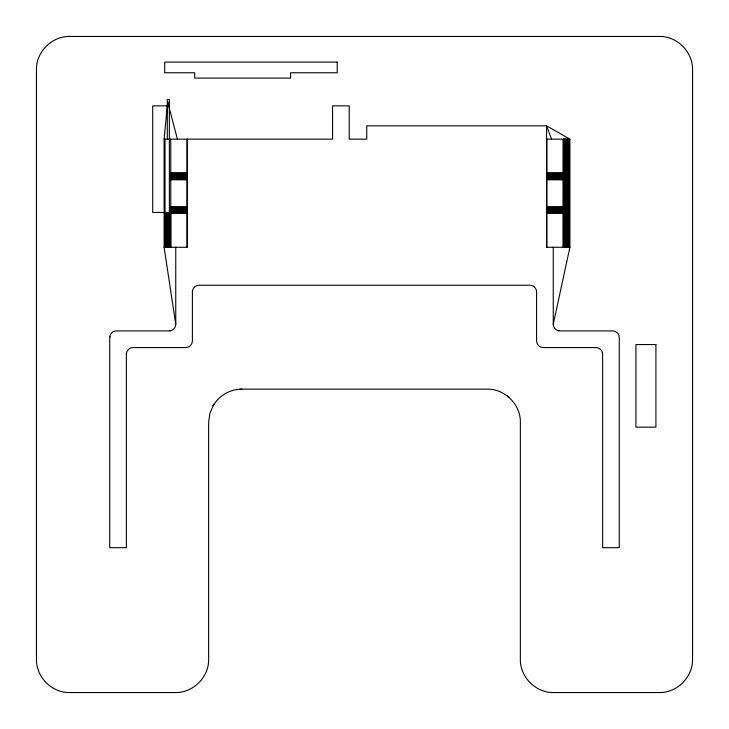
<?xml version="1.0" encoding="UTF-8"?>
<svg xmlns="http://www.w3.org/2000/svg" width="729" height="729" viewBox="0 0 729 729"><rect width="100%" height="100%" fill="white"/><g stroke="black" fill="none" stroke-linecap="round" stroke-linejoin="round"><path stroke-width="1.09" d="M165.046 247.268L165.046 139.157M167.697 247.268L167.697 213.597M168.454 247.268L168.454 213.597M169.128 247.268L169.128 213.597M169.702 247.268L169.702 213.597M170.686 247.268L170.686 213.597M546.859 247.268L546.859 139.157M563.508 247.268L563.508 139.157M563.845 247.268L563.845 139.157M567.135 247.268L567.135 139.157M568.028 247.268L568.028 139.157M553.247 247.268L553.247 324.25C553.174 327.813 556.345 330.984 559.908 330.911L612.615 330.911C616.178 330.838 619.349 334.01 619.276 337.573L619.276 547.679L602.628 547.679L602.628 354.221C602.701 350.667 599.53 347.496 595.967 347.56L543.26 347.56C539.697 347.633 536.526 344.462 536.599 340.899L536.599 291.901C536.672 288.338 533.491 285.167 529.937 285.239L199.063 285.239C195.509 285.167 192.328 288.338 192.401 291.901L192.401 340.899C192.474 344.462 189.303 347.633 185.74 347.56L133.033 347.56C129.47 347.496 126.299 350.667 126.372 354.221L126.372 547.679L109.724 547.679L109.724 337.573C109.651 334.01 112.822 330.838 116.385 330.911L169.092 330.911C172.655 330.984 175.826 327.813 175.753 324.25L175.753 247.268M109.724 337.573L109.787 336.625M126.372 354.221L126.436 353.273M192.401 291.901L192.474 290.953M175.753 324.25L164.098 247.268L164.098 139.157L167.67 102.06L169.356 105.86L152.707 105.86L152.707 212.431L169.356 212.431L169.356 99.545L167.305 99.545L167.305 139.157M553.247 324.25L569.905 247.268L569.905 139.157L546.586 125.844L366.742 125.844L366.742 139.157L349.2 139.157L349.2 105.86L332.552 105.86L332.552 139.157L164.098 139.157M213.096 405.798L209.77 413.826L208.631 422.446L208.631 659.244C209.068 677.041 193.13 692.987 175.334 692.55L69.756 692.55C51.959 692.987 36.013 677.041 36.45 659.244L36.45 69.756C36.013 51.959 51.959 36.013 69.756 36.45L659.244 36.45C677.041 36.013 692.987 51.959 692.55 69.756L692.55 659.244C692.987 677.041 677.041 692.987 659.244 692.55L553.666 692.55C535.87 692.987 519.932 677.041 520.369 659.244L520.369 422.446C520.807 404.65 504.86 388.712 487.063 389.149L241.937 389.149C230.264 389.058 218.864 395.637 213.096 405.798L214.244 403.948M170.039 330.848L170.969 330.638M239.759 389.213L241.937 389.149M67.578 36.523L69.756 36.45M546.586 139.157L569.905 139.157M170.759 173.128L187.408 173.128M546.586 173.128L563.244 173.128M170.759 173.201L187.408 173.201M546.586 173.201L563.244 173.201M170.759 173.402L187.408 173.402M546.586 173.402L563.244 173.402M170.759 173.73L187.408 173.73M546.586 173.73L563.244 173.73M170.759 174.185L187.408 174.185M546.586 174.185L563.244 174.185M170.759 174.76L187.408 174.76M546.586 174.76L563.244 174.76M170.759 175.434L187.408 175.434M546.586 175.434L563.244 175.434M170.759 176.19L187.408 176.19M546.586 176.19L563.244 176.19M170.759 177.029L187.408 177.029M546.586 177.029L563.244 177.029M170.759 177.912L187.408 177.912M546.586 177.912L563.244 177.912M170.759 178.842L187.408 178.842M546.586 178.842L563.244 178.842M170.759 179.79L187.408 179.79M546.586 179.79L563.244 179.79M170.759 206.635L187.408 206.635M546.586 206.635L563.244 206.635M170.759 207.583L187.408 207.583M546.586 207.583L563.244 207.583M170.759 208.512L187.408 208.512M546.586 208.512L563.244 208.512M170.759 209.405L187.408 209.405M546.586 209.405L563.244 209.405M170.759 210.234L187.408 210.234M546.586 210.234L563.244 210.234M170.759 211L187.408 211M546.586 211L563.244 211M170.759 211.674L187.408 211.674M546.586 211.674L563.244 211.674M170.759 212.239L187.408 212.239M546.586 212.239L563.244 212.239M170.759 212.695L187.408 212.695M546.586 212.695L563.244 212.695M170.759 213.023L187.408 213.023M546.586 213.023L563.244 213.023M170.759 213.232L187.408 213.232M546.586 213.232L563.244 213.232M170.759 213.296L187.408 213.296M546.586 213.296L563.244 213.296M165.046 213.597L170.759 213.597M164.098 247.268L187.408 247.268L187.408 139.157L187.344 247.268M569.905 247.268L546.586 247.268L546.586 125.844L551.58 139.157M558.031 330.638L558.961 330.848M507.338 396.029L509.024 397.414M168.007 103.008L169.356 106.844M167.67 102.06L177.42 139.157M568.957 139.157L568.957 247.268M566.296 139.157L566.296 247.268M565.54 139.157L565.54 247.268M564.866 139.157L564.866 247.268M564.301 139.157L564.301 247.268M187.134 139.157L187.134 247.268M170.759 139.157L170.759 247.268M170.486 213.597L170.486 247.268M170.158 213.597L170.158 247.268M166.859 213.597L166.859 247.268M165.975 213.597L165.975 247.268M337.208 62.093L164.69 62.093L164.69 72.754L194.67 72.754L194.67 78.085L290.589 78.085L290.589 72.754L337.208 72.754L337.208 62.093M655.918 344.562L635.934 344.562L635.934 427.158L655.918 427.158L655.918 344.562M563.307 247.268L563.307 139.157L563.244 247.268"/></g></svg>
